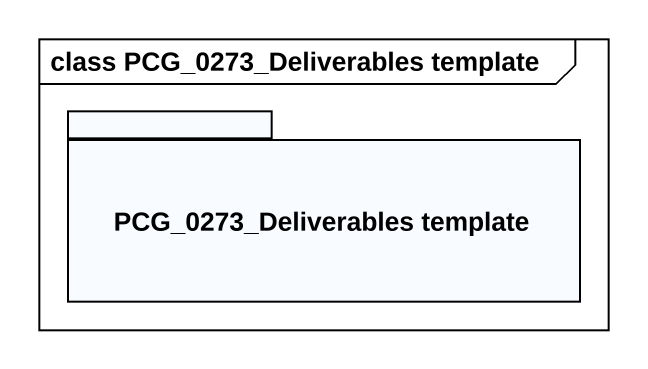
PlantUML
@startuml
mainframe class PCG_0273_Deliverables template
package "PCG_0273_Deliverables template" as PCG_0273_Deliverables {
}
@enduml
